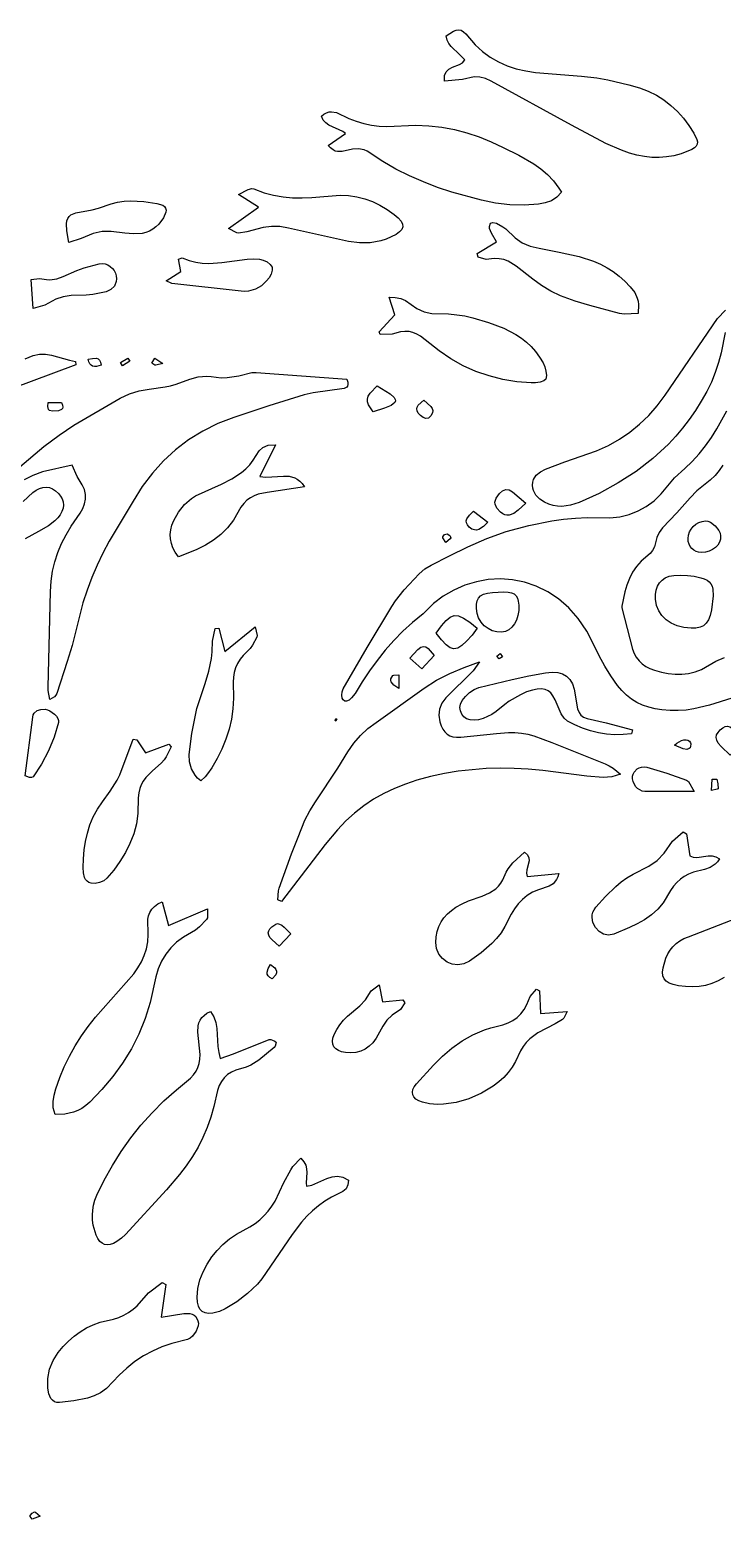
# Model space of a CAD drawing. Header units: centimetres. Extents: x -3.3 to 24.3, y 4.5 to 22.4.
# Drawn here: x 3.84 to 8.11, y 12.23 to 21.41 of the extents above; entities that cross this region are included whole.
import ezdxf

# ---------------------------------------------------------------- set-up
doc = ezdxf.new("R2010")
doc.units = ezdxf.units.CM
doc.layers.add('CUT', color=7, linetype='Continuous')

msp = doc.modelspace()

# ---------------------------------------------------------------- linework, layer by layer
at = {"layer": 'CUT'}
for points in [[(6.489508, 21.407188), (6.504146, 21.403993), (6.51848, 21.395497), (6.533335, 21.381568), (6.590682, 21.31423), (6.635243, 21.273007), (6.683021, 21.238038), (6.733819, 21.208964), (6.78744, 21.185421), (6.843688, 21.167049), (6.902365, 21.153486), (6.963276, 21.144371), (7.247162, 21.120731), (7.341422, 21.110251), (7.407748, 21.099516), (7.539077, 21.068855), (7.603625, 21.049795), (7.657612, 21.029714), (7.707795, 21.004755), (7.75437, 20.975222), (7.797529, 20.941415), (7.837465, 20.903634), (7.874371, 20.862182), (7.908441, 20.817359), (7.939867, 20.769466), (7.958343, 20.73153), (7.961289, 20.716072), (7.959801, 20.702468), (7.953701, 20.690355), (7.942808, 20.679369), (7.926944, 20.669147), (7.861078, 20.643038), (7.815954, 20.631001), (7.77061, 20.623199), (7.725101, 20.619619), (7.679479, 20.620248), (7.633799, 20.625072), (7.588112, 20.634077), (7.542473, 20.64725), (7.492945, 20.664955), (7.396017, 20.706547), (7.183679, 20.819309), (6.689649, 21.09046), (6.65471, 21.10659), (6.619814, 21.115419), (6.583809, 21.116452), (6.511673, 21.101687), (6.400625, 21.090028), (6.402108, 21.124457), (6.412317, 21.148484), (6.428929, 21.164729), (6.449621, 21.175814), (6.493957, 21.192986), (6.512954, 21.204315), (6.526742, 21.220968), (6.494496, 21.255032), (6.441621, 21.303412), (6.427475, 21.322334), (6.41702, 21.344119), (6.411424, 21.369648), (6.456022, 21.398214), (6.473742, 21.405217)], [(5.811802, 20.860821), (5.857184, 20.84305), (5.903302, 20.829459), (5.95011, 20.819768), (5.997562, 20.813694), (6.045611, 20.810955), (6.225146, 20.818336), (6.305614, 20.815829), (6.384773, 20.807157), (6.462677, 20.792639), (6.539376, 20.772595), (6.614925, 20.747343), (6.689374, 20.717204), (6.762777, 20.682496), (6.858707, 20.633911), (6.951398, 20.580523), (6.994901, 20.549872), (7.035639, 20.515435), (7.072961, 20.476349), (7.106215, 20.431753), (7.122344, 20.405605), (7.093914, 20.374505), (7.060203, 20.353303), (7.022188, 20.339956), (6.980845, 20.332422), (6.891956, 20.326058), (6.803705, 20.32859), (6.71605, 20.339153), (6.628948, 20.356883), (6.447224, 20.406499), (6.358281, 20.435884), (6.270913, 20.468984), (6.185343, 20.506297), (6.101791, 20.548323), (6.020479, 20.595559), (5.923862, 20.659427), (5.906014, 20.66688), (5.870037, 20.673035), (5.833623, 20.67029), (5.769399, 20.655921), (5.741963, 20.65596), (5.727971, 20.659846), (5.713678, 20.667157), (5.698994, 20.678527), (5.683831, 20.69459), (5.790589, 20.766932), (5.77345, 20.780985), (5.68863, 20.819908), (5.669451, 20.833198), (5.653518, 20.851062), (5.64205, 20.875078), (5.657698, 20.887691), (5.673398, 20.896188), (5.689122, 20.900967), (5.704846, 20.902426), (5.736184, 20.896985)], [(5.346983, 20.386962), (5.405621, 20.376937), (5.464684, 20.37184), (5.524133, 20.370843), (5.583927, 20.373117), (5.75759, 20.387516), (5.80947, 20.385454), (5.859999, 20.378141), (5.90915, 20.365737), (5.956899, 20.348403), (6.003219, 20.326301), (6.048085, 20.299592), (6.091472, 20.268437), (6.116279, 20.247089), (6.133332, 20.227642), (6.142639, 20.209729), (6.144209, 20.192983), (6.13805, 20.177036), (6.12417, 20.161522), (6.102579, 20.146073), (6.041162, 20.116508), (6.008761, 20.105897), (5.943178, 20.093765), (5.87664, 20.092882), (5.809249, 20.102207), (5.438159, 20.184784), (5.385514, 20.193627), (5.333537, 20.195066), (5.281936, 20.188776), (5.181748, 20.160988), (5.131675, 20.154058), (5.120149, 20.155805), (5.069579, 20.18134), (5.254739, 20.313007), (5.131039, 20.39231), (5.190174, 20.42167), (5.212138, 20.429788), (5.22511, 20.427478), (5.288813, 20.402746)], [(4.384767, 20.344183), (4.425059, 20.350156), (4.465429, 20.352672), (4.546406, 20.349044), (4.627706, 20.33673), (4.663175, 20.325372), (4.674325, 20.317329), (4.681211, 20.307537), (4.683929, 20.295868), (4.682572, 20.282191), (4.668019, 20.248302), (4.638602, 20.208059), (4.621367, 20.191607), (4.60248, 20.177703), (4.581964, 20.166426), (4.559842, 20.157852), (4.536138, 20.152058), (4.483678, 20.148531), (4.429048, 20.152654), (4.344963, 20.164372), (4.289222, 20.162802), (4.234721, 20.151368), (4.160372, 20.119683), (4.084489, 20.095465), (4.072195, 20.1686), (4.070225, 20.211539), (4.072601, 20.229843), (4.077617, 20.244733), (4.085494, 20.256635), (4.096452, 20.265973), (4.128494, 20.278657), (4.228634, 20.297114), (4.267192, 20.307074), (4.344552, 20.334322)], [(6.707636, 19.997124), (6.658781, 19.991564), (6.608236, 20.004915), (6.603448, 20.028335), (6.7224, 20.101034), (6.691187, 20.153203), (6.6792, 20.182932), (6.679133, 20.194385), (6.68496, 20.216133), (6.700319, 20.21977), (6.721306, 20.215604), (6.761757, 20.192655), (6.780427, 20.179362), (6.836174, 20.124207), (6.880992, 20.094726), (6.930409, 20.073894), (6.984086, 20.060248), (7.108479, 20.036718), (7.231897, 20.009173), (7.320813, 19.980457), (7.363055, 19.962055), (7.403657, 19.940753), (7.442497, 19.916398), (7.479454, 19.888837), (7.514407, 19.857917), (7.547233, 19.823486), (7.574584, 19.788001), (7.590392, 19.753755), (7.594686, 19.73465), (7.596958, 19.712919), (7.596584, 19.657661), (7.508968, 19.654936), (7.480982, 19.659103), (7.296993, 19.706887), (7.206174, 19.734213), (7.117377, 19.7665), (7.057667, 19.795113), (7.000412, 19.830194), (6.945545, 19.869686), (6.844108, 19.949984), (6.793688, 19.980214), (6.766826, 19.990386), (6.738285, 19.99627)], [(4.29036, 19.965734), (4.308021, 19.963411), (4.324764, 19.957446), (4.340088, 19.948315), (4.35349, 19.936491), (4.36447, 19.922448), (4.372526, 19.906661), (4.377157, 19.889602), (4.378439, 19.871963), (4.376707, 19.855609), (4.365056, 19.827334), (4.343921, 19.805932), (4.315015, 19.792557), (4.233164, 19.775173), (4.191464, 19.770746), (4.098928, 19.768439), (4.050259, 19.76128), (4.003526, 19.746426), (3.935736, 19.710239), (3.864173, 19.688485), (3.851308, 19.867255), (3.902956, 19.874557), (3.945812, 19.867442), (3.967894, 19.866154), (4.00979, 19.871973), (4.050084, 19.885902), (4.134364, 19.92303), (4.179614, 19.939068), (4.272283, 19.963942)], [(5.027958, 19.972069), (5.184966, 19.993996), (5.222862, 19.995185), (5.260289, 19.992985), (5.283542, 19.987233), (5.307136, 19.975979), (5.326838, 19.960947), (5.338412, 19.943861), (5.339149, 19.924398), (5.331751, 19.901518), (5.319144, 19.878634), (5.304254, 19.859162), (5.271753, 19.829175), (5.234892, 19.807475), (5.193359, 19.795651), (5.170742, 19.793938), (5.14684, 19.79529), (4.719541, 19.84304), (4.685543, 19.860305), (4.774768, 19.917467), (4.761263, 19.993185), (4.782839, 20.002337), (4.827013, 19.985756), (4.86679, 19.974932), (4.906789, 19.968895), (4.946993, 19.966901)], [(6.426128, 19.655209), (6.476715, 19.650835), (6.526567, 19.643181), (6.575744, 19.632573), (6.6723, 19.603797), (6.766847, 19.567117), (6.841007, 19.529477), (6.87515, 19.506984), (6.907076, 19.48189), (6.936594, 19.454083), (6.96351, 19.423447), (6.987633, 19.38987), (7.008768, 19.353237), (7.019277, 19.329091), (7.02683, 19.302776), (7.029602, 19.276856), (7.025771, 19.253896), (7.013512, 19.24291), (6.990429, 19.235362), (6.962759, 19.23125), (6.936737, 19.230575), (6.847408, 19.238026), (6.760633, 19.252252), (6.676496, 19.273327), (6.595082, 19.301325), (6.516474, 19.336319), (6.440756, 19.378383), (6.368013, 19.427592), (6.253275, 19.518634), (6.230374, 19.531487), (6.20683, 19.540864), (6.182349, 19.546385), (6.156635, 19.547673), (6.129394, 19.544348), (6.077736, 19.530712), (6.00494, 19.528518), (5.998871, 19.544443), (6.095374, 19.649849), (6.060687, 19.758451), (6.097785, 19.757918), (6.131476, 19.751744), (6.161709, 19.739192), (6.230229, 19.688228), (6.275423, 19.66837), (6.323702, 19.658204)], [(4.273306, 19.370743), (4.279537, 19.358282), (4.28311, 19.340165), (4.25444, 19.332043), (4.242064, 19.331588), (4.231116, 19.333906), (4.221688, 19.339274), (4.213873, 19.347969), (4.207761, 19.360268), (4.203447, 19.376447), (4.230141, 19.38178), (4.254539, 19.382247), (4.264835, 19.378435)], [(4.403729, 19.357222), (4.449156, 19.383029), (4.460722, 19.364583), (4.415744, 19.336049)], [(4.663678, 19.349915), (4.621912, 19.338744), (4.615206, 19.34055), (4.595617, 19.353004), (4.615173, 19.383725)], [(5.932807, 19.095889), (5.926519, 19.113927), (5.926023, 19.130828), (5.931524, 19.147895), (5.943226, 19.166432), (5.986043, 19.213128), (6.065871, 19.163728), (6.091595, 19.139471), (6.097336, 19.128923), (6.098287, 19.119132), (6.094415, 19.109878), (6.085685, 19.100938), (6.072066, 19.092091), (6.030684, 19.07405), (5.961952, 19.051192)], [(3.956903, 19.110167), (4.039724, 19.110167), (4.046069, 19.093514), (4.047432, 19.08096), (4.044643, 19.071868), (4.038535, 19.065598), (4.019685, 19.058969), (3.984135, 19.055243), (3.96559, 19.061009), (3.959996, 19.067182), (3.955042, 19.085329)], [(6.274519, 19.123407), (6.317944, 19.084153), (6.325754, 19.0733), (6.329218, 19.060607), (6.326773, 19.045362), (6.316854, 19.02685), (6.301997, 19.013409), (6.285911, 19.011357), (6.269394, 19.017827), (6.253249, 19.029953), (6.239508, 19.04456), (6.23211, 19.057873), (6.230225, 19.070121), (6.233026, 19.081532), (6.239684, 19.092338)], [(5.307671, 18.5554), (5.251793, 18.54401), (5.226858, 18.534745), (5.203856, 18.522564), (5.182733, 18.507066), (5.163437, 18.487849), (5.145916, 18.464509), (5.099321, 18.383732), (5.06301, 18.337283), (5.021738, 18.296672), (4.976057, 18.261272), (4.926523, 18.230457), (4.873688, 18.2036), (4.818106, 18.180074), (4.760331, 18.159254), (4.741177, 18.186282), (4.726646, 18.213558), (4.716662, 18.241077), (4.711149, 18.268835), (4.710028, 18.296828), (4.713223, 18.325052), (4.720658, 18.353503), (4.732254, 18.382177), (4.761355, 18.434076), (4.797459, 18.479875), (4.841377, 18.518357), (4.866517, 18.534474), (5.025304, 18.606417), (5.090209, 18.638237), (5.14909, 18.677123), (5.175674, 18.700053), (5.200034, 18.725751), (5.221932, 18.754553), (5.258001, 18.812486), (5.281503, 18.832934), (5.314068, 18.845863), (5.358127, 18.849), (5.262255, 18.652698), (5.298659, 18.648756), (5.408647, 18.656479), (5.443867, 18.654685), (5.477514, 18.645262), (5.493589, 18.63667), (5.509079, 18.624946), (5.523921, 18.609682), (5.538051, 18.59047)], [(6.72024, 18.520851), (6.740323, 18.548795), (6.759168, 18.565187), (6.778929, 18.572932), (6.799653, 18.571151), (6.821386, 18.558967), (6.903195, 18.488701), (6.856454, 18.445792), (6.828287, 18.424991), (6.800092, 18.414554), (6.786661, 18.414227), (6.773467, 18.417155), (6.760351, 18.423333), (6.747157, 18.432754), (6.723739, 18.457553), (6.713081, 18.482124), (6.712391, 18.494708)], [(6.640807, 18.345105), (6.613501, 18.32684), (6.599644, 18.322974), (6.585308, 18.323691), (6.570233, 18.329794), (6.554163, 18.342087), (6.542125, 18.355921), (6.536082, 18.368794), (6.535211, 18.380941), (6.53869, 18.392596), (6.555415, 18.41537), (6.579684, 18.438989), (6.66929, 18.372058)], [(8.041499, 18.371285), (8.07102, 18.349701), (8.093741, 18.319854), (8.100818, 18.303537), (8.104115, 18.287203), (8.103026, 18.267066), (8.097049, 18.248246), (8.086648, 18.231138), (8.072286, 18.216139), (8.054427, 18.203642), (8.033534, 18.194043), (8.010069, 18.187737), (7.984496, 18.185121), (7.967924, 18.186493), (7.952552, 18.191213), (7.938695, 18.198949), (7.926666, 18.209371), (7.916777, 18.222147), (7.909342, 18.236945), (7.904674, 18.253434), (7.903086, 18.271283), (7.905427, 18.291818), (7.911975, 18.311372), (7.922215, 18.329429), (7.93563, 18.345471), (7.951706, 18.35898), (7.969924, 18.369441), (7.989769, 18.376334), (8.010725, 18.379144), (8.025922, 18.377271)], [(6.409965, 18.245695), (6.39182, 18.274734), (6.390863, 18.281888), (6.401982, 18.29502), (6.418107, 18.300801), (6.433173, 18.290423), (6.438736, 18.282436), (6.440393, 18.275495), (6.436906, 18.26853)], [(7.722663, 17.825498), (7.709164, 17.859206), (7.702475, 17.896509), (7.702128, 17.925934), (7.706, 17.952778), (7.714066, 17.976759), (7.7263, 17.997592), (7.742678, 18.014996), (7.763174, 18.028687), (7.787762, 18.038381), (7.816419, 18.043796), (7.857715, 18.045815), (7.899591, 18.04378), (7.941287, 18.038232), (7.98204, 18.029712), (8.003135, 18.023156), (8.020328, 18.014752), (8.033922, 18.004346), (8.04422, 17.991787), (8.051523, 17.976922), (8.056135, 17.959598), (8.058494, 17.916967), (8.047773, 17.832115), (8.039263, 17.797167), (8.028512, 17.769556), (8.01497, 17.74863), (7.998087, 17.733741), (7.977315, 17.724237), (7.952102, 17.719467), (7.9219, 17.718783), (7.876828, 17.723405), (7.835913, 17.73377), (7.799597, 17.74952), (7.768322, 17.770296), (7.74253, 17.795742)], [(6.695472, 17.702588), (6.669632, 17.71578), (6.646583, 17.733823), (6.627093, 17.755992), (6.611928, 17.781564), (6.601853, 17.809813), (6.597637, 17.840015), (6.598155, 17.866122), (6.602078, 17.887404), (6.610087, 17.904364), (6.622864, 17.917507), (6.641092, 17.92734), (6.66545, 17.934368), (6.696621, 17.939094), (6.767905, 17.942853), (6.794366, 17.94135), (6.815296, 17.937104), (6.831321, 17.929701), (6.843066, 17.918725), (6.851157, 17.903763), (6.85622, 17.884402), (6.858881, 17.860226), (6.858682, 17.827122), (6.854052, 17.796452), (6.845335, 17.768754), (6.832874, 17.744565), (6.817012, 17.724423), (6.798094, 17.708866), (6.776462, 17.698431), (6.75246, 17.693657), (6.723337, 17.694972)], [(5.099795, 17.416712), (5.09781, 17.386156), (5.100376, 17.287364), (5.0966, 17.221796), (5.087446, 17.157661), (5.073047, 17.094927), (5.053534, 17.033561), (5.02904, 16.97353), (4.999696, 16.914802), (4.965636, 16.857342), (4.940477, 16.820855), (4.924305, 16.801525), (4.897576, 16.777121), (4.878836, 16.793757), (4.86309, 16.811719), (4.840266, 16.851042), (4.828469, 16.893938), (4.827063, 16.939255), (4.843499, 17.068431), (4.872953, 17.223474), (4.925916, 17.377279), (4.948557, 17.453776), (4.964121, 17.531952), (4.968234, 17.571944), (4.971056, 17.638805), (4.986942, 17.717293), (5.009466, 17.719315), (5.046533, 17.574894), (5.233555, 17.726271), (5.246383, 17.673377), (5.24475, 17.662916), (5.218013, 17.614737), (5.202021, 17.592597), (5.15987, 17.550636), (5.140414, 17.526446), (5.124905, 17.500934), (5.113116, 17.474125), (5.104821, 17.446043)], [(6.571244, 17.675171), (6.537041, 17.637541), (6.508131, 17.610928), (6.482817, 17.595425), (6.459401, 17.591126), (6.436185, 17.598124), (6.411473, 17.616514), (6.383567, 17.646388), (6.350768, 17.687842), (6.383295, 17.733252), (6.410958, 17.766257), (6.436058, 17.787129), (6.460898, 17.796141), (6.487778, 17.793563), (6.519002, 17.779668), (6.55687, 17.754728), (6.603685, 17.719014)], [(6.336958, 17.549504), (6.260877, 17.468279), (6.187437, 17.533732), (6.237282, 17.586635), (6.255712, 17.600516), (6.271615, 17.606195), (6.286341, 17.603801), (6.301239, 17.593466)], [(6.759522, 17.541066), (6.739373, 17.530074), (6.723184, 17.545881), (6.745559, 17.563367)], [(5.882334, 17.056539), (5.928547, 17.09902), (5.979098, 17.137541), (6.275609, 17.348005), (6.352021, 17.397785), (6.433765, 17.440039), (6.52195, 17.47678), (6.617683, 17.510017), (6.578427, 17.454923), (6.410029, 17.288423), (6.384805, 17.255703), (6.370036, 17.219874), (6.365793, 17.181249), (6.372142, 17.140142), (6.380256, 17.11587), (6.390278, 17.095333), (6.40241, 17.078461), (6.416855, 17.065187), (6.433813, 17.055444), (6.453487, 17.049164), (6.476077, 17.046278), (6.501786, 17.046719), (6.722651, 17.069478), (6.796364, 17.074743), (6.835678, 17.075092), (6.875425, 17.072203), (6.914525, 17.065606), (6.951895, 17.054831), (7.062811, 17.013587), (7.392496, 16.881514), (7.417369, 16.869545), (7.441093, 16.854697), (7.485738, 16.817668), (7.432806, 16.802819), (7.380703, 16.798549), (7.278281, 16.806401), (7.007815, 16.840787), (6.917462, 16.849358), (6.830484, 16.853982), (6.743778, 16.855079), (6.657376, 16.852525), (6.571309, 16.8462), (6.48561, 16.835982), (6.40031, 16.821749), (6.315442, 16.80338), (6.231036, 16.780753), (6.160507, 16.757625), (6.092374, 16.730417), (6.026776, 16.699038), (5.963853, 16.663396), (5.903748, 16.623397), (5.846601, 16.578952), (5.792553, 16.529966), (5.741745, 16.476349), (5.666009, 16.38579), (5.396418, 16.033728), (5.373094, 16.043847), (5.377614, 16.098584), (5.382024, 16.115773), (5.458095, 16.326421), (5.497936, 16.430992), (5.54092, 16.53418), (5.570397, 16.59195), (5.60484, 16.64754), (5.742975, 16.855538), (5.805652, 16.955631), (5.841142, 17.009081)], [(6.999442, 17.34475), (6.973561, 17.343354), (6.943064, 17.337315), (6.906007, 17.325023), (6.870008, 17.308246), (6.800803, 17.268116), (6.773291, 17.248753), (6.720864, 17.20579), (6.693071, 17.187088), (6.639943, 17.162447), (6.611816, 17.154375), (6.583661, 17.150521), (6.559246, 17.152445), (6.537947, 17.160143), (6.520391, 17.17263), (6.507204, 17.18892), (6.499013, 17.208029), (6.496444, 17.228973), (6.500125, 17.250765), (6.510681, 17.272421), (6.530996, 17.29793), (6.556092, 17.321111), (6.584198, 17.33979), (6.613545, 17.351796), (6.818171, 17.402409), (6.921337, 17.424179), (7.024935, 17.443358), (7.065463, 17.447747), (7.100356, 17.445953), (7.129937, 17.437923), (7.154525, 17.423602), (7.174442, 17.402937), (7.190006, 17.375875), (7.20154, 17.342362), (7.222379, 17.221058), (7.231061, 17.199129), (7.243035, 17.182532), (7.259272, 17.170116), (7.280741, 17.160726), (7.397936, 17.135162), (7.560449, 17.092806), (7.554339, 17.06661), (7.502284, 17.062166), (7.450895, 17.06189), (7.40023, 17.065746), (7.350346, 17.073693), (7.301299, 17.085694), (7.253145, 17.101709), (7.205941, 17.121701), (7.159744, 17.14563), (7.138451, 17.16388), (7.12103, 17.189577), (7.082899, 17.277649), (7.070117, 17.301368), (7.056045, 17.319811), (7.040019, 17.333105), (7.021373, 17.341375)], [(6.088889, 17.367648), (6.073068, 17.387102), (6.070455, 17.396634), (6.071302, 17.406212), (6.075556, 17.415967), (6.083163, 17.426032), (6.089717, 17.429604), (6.119192, 17.431461), (6.119192, 17.346798)], [(3.958968, 16.961598), (3.915581, 16.880102), (3.865098, 16.801984), (3.855157, 16.79768), (3.841789, 16.79694), (3.815219, 16.807731), (3.861712, 17.169364), (3.865223, 17.183393), (3.871112, 17.194734), (3.888745, 17.210248), (3.912052, 17.217696), (3.93847, 17.218869), (3.953076, 17.216091), (3.968142, 17.20967), (3.996228, 17.188856), (4.007534, 17.17594), (4.015872, 17.162336), (4.020386, 17.148783), (4.020217, 17.136019), (3.9942, 17.046795)], [(5.731387, 17.144773), (5.726642, 17.150148), (5.731125, 17.162337), (5.736464, 17.15786)], [(8.198164, 17.084438), (8.248578, 17.030103), (8.162595, 16.936137), (8.106878, 16.988913), (8.090048, 17.009771), (8.080106, 17.028053), (8.076706, 17.04459), (8.079501, 17.060215), (8.088143, 17.075762), (8.102285, 17.092061), (8.117001, 17.104968), (8.131194, 17.112663), (8.145634, 17.114801), (8.161095, 17.11104), (8.178347, 17.101033)], [(4.655463, 16.887487), (4.598277, 16.837023), (4.559216, 16.797279), (4.543893, 16.77616), (4.531456, 16.753651), (4.521965, 16.729333), (4.515482, 16.702787), (4.512066, 16.673594), (4.51023, 16.575655), (4.500916, 16.512213), (4.484497, 16.450981), (4.461636, 16.391935), (4.432995, 16.335047), (4.399236, 16.280292), (4.36102, 16.227642), (4.319009, 16.177073), (4.29978, 16.161954), (4.274535, 16.150999), (4.247449, 16.145355), (4.222694, 16.146171), (4.208116, 16.151055), (4.196643, 16.158911), (4.187912, 16.169274), (4.181564, 16.181679), (4.174569, 16.210755), (4.172773, 16.242416), (4.174018, 16.297242), (4.178525, 16.351068), (4.186612, 16.403817), (4.198595, 16.455408), (4.21479, 16.505764), (4.235515, 16.554807), (4.261084, 16.602457), (4.291817, 16.648636), (4.339616, 16.71342), (4.382526, 16.781003), (4.39854, 16.81477), (4.480958, 17.034552), (4.503738, 17.03048), (4.557031, 16.949598), (4.700608, 17.002866), (4.716137, 16.98739), (4.684984, 16.925064), (4.672185, 16.906203)], [(7.87303, 16.975007), (7.819179, 16.996661), (7.83368, 17.009849), (7.863371, 17.026422), (7.877582, 17.029872), (7.890716, 17.030141), (7.902285, 17.02726), (7.911799, 17.021263), (7.918768, 17.01218), (7.920809, 17.005139), (7.91922, 16.988548), (7.91601, 16.98177), (7.910784, 16.976711), (7.895685, 16.970267)], [(7.648523, 16.860907), (7.77268, 16.825261), (7.894653, 16.782483), (7.906279, 16.773401), (7.941954, 16.711083), (7.636283, 16.711913), (7.620232, 16.714556), (7.605255, 16.721101), (7.591762, 16.730886), (7.580158, 16.743245), (7.564247, 16.773033), (7.560754, 16.789133), (7.560779, 16.805152), (7.563972, 16.818472), (7.570012, 16.83082), (7.58938, 16.850914), (7.602084, 16.857818), (7.616384, 16.862065), (7.631968, 16.863235)], [(8.086031, 16.758393), (8.088405, 16.728987), (8.083856, 16.726032), (8.047044, 16.718732), (8.052963, 16.787111), (8.080072, 16.788041)], [(7.936551, 16.213853), (7.907097, 16.202526), (7.880325, 16.188353), (7.856017, 16.171282), (7.833956, 16.151261), (7.813923, 16.128236), (7.7957, 16.102155), (7.7502, 16.02617), (7.716135, 15.985857), (7.677623, 15.951177), (7.635416, 15.921278), (7.590265, 15.89531), (7.542919, 15.872422), (7.444647, 15.832483), (7.413057, 15.826629), (7.382877, 15.832322), (7.355715, 15.848169), (7.333182, 15.872781), (7.317097, 15.903704), (7.31133, 15.935433), (7.312691, 15.95131), (7.317082, 15.967042), (7.324653, 15.982513), (7.335554, 15.997609), (7.394293, 16.06415), (7.45712, 16.125955), (7.490859, 16.154061), (7.52657, 16.179758), (7.564572, 16.202638), (7.662152, 16.251109), (7.712475, 16.287017), (7.755881, 16.331169), (7.808114, 16.406504), (7.872324, 16.4629), (7.893124, 16.451222), (7.914319, 16.315747), (7.935286, 16.30735), (7.957361, 16.305486), (8.027385, 16.314877), (8.051044, 16.314932), (8.074389, 16.309413), (8.097133, 16.295901), (8.084669, 16.278478), (8.070567, 16.264234), (8.038689, 16.243629), (8.003975, 16.230781)], [(6.693377, 15.77421), (6.627729, 15.716309), (6.555454, 15.665221), (6.520194, 15.648697), (6.484322, 15.643064), (6.449468, 15.647313), (6.417263, 15.660437), (6.389334, 15.681427), (6.367313, 15.709275), (6.352829, 15.742974), (6.347512, 15.781513), (6.349499, 15.816456), (6.355685, 15.849159), (6.365895, 15.879621), (6.379956, 15.907842), (6.397695, 15.933821), (6.418937, 15.957555), (6.443509, 15.979046), (6.471239, 15.99829), (6.509507, 16.019323), (6.549803, 16.037195), (6.633086, 16.066969), (6.679235, 16.086126), (6.718493, 16.112134), (6.73518, 16.128198), (6.749712, 16.146563), (6.761948, 16.167426), (6.781377, 16.214161), (6.793369, 16.23518), (6.822919, 16.27237), (6.893706, 16.3387), (6.912467, 16.32093), (6.921298, 16.302918), (6.922798, 16.284632), (6.909286, 16.227811), (6.907438, 16.208111), (6.911247, 16.187978), (7.105585, 16.20717), (7.099538, 16.186048), (7.091762, 16.168593), (7.071832, 16.14308), (7.047413, 16.127427), (6.980368, 16.106328), (6.944283, 16.090105), (6.911683, 16.069999), (6.882387, 16.046251), (6.856214, 16.019101), (6.832982, 15.988789), (6.81251, 15.955556), (6.773859, 15.878863), (6.749854, 15.841222), (6.722921, 15.806434)], [(4.749375, 15.782431), (4.713074, 15.747033), (4.68221, 15.707928), (4.656581, 15.665247), (4.635988, 15.61912), (4.620229, 15.569679), (4.586974, 15.411919), (4.556172, 15.311696), (4.517126, 15.216087), (4.470269, 15.124797), (4.41603, 15.037527), (4.354841, 14.95398), (4.287133, 14.873859), (4.213336, 14.796867), (4.189533, 14.775719), (4.16511, 14.75842), (4.139975, 14.744692), (4.114039, 14.734253), (4.0594, 14.722132), (4.000465, 14.719824), (3.988098, 14.760761), (3.986884, 14.800638), (3.993377, 14.839686), (4.004134, 14.878137), (4.028041, 14.947927), (4.056002, 15.015355), (4.087811, 15.080538), (4.123258, 15.143595), (4.162137, 15.204645), (4.20424, 15.263805), (4.249358, 15.321195), (4.4849, 15.588468), (4.510857, 15.624714), (4.532596, 15.662427), (4.549957, 15.701702), (4.562781, 15.742634), (4.570908, 15.785318), (4.57418, 15.829849), (4.572291, 15.923837), (4.576325, 15.945999), (4.583873, 15.966773), (4.595517, 15.985916), (4.611839, 16.003183), (4.633421, 16.018331), (4.660845, 16.031118), (4.699985, 15.885353), (4.940033, 15.988294), (4.938691, 15.933483), (4.934017, 15.92318), (4.889626, 15.877757), (4.865302, 15.857745), (4.791315, 15.81399)], [(5.413003, 15.875169), (5.452976, 15.834046), (5.382396, 15.758009), (5.338148, 15.796492), (5.324806, 15.812223), (5.316999, 15.826344), (5.314488, 15.839402), (5.317032, 15.851945), (5.324393, 15.864521), (5.33633, 15.877676), (5.36024, 15.894753), (5.37177, 15.896992), (5.383944, 15.894661), (5.397457, 15.887479)], [(5.361919, 15.614771), (5.365708, 15.604228), (5.365493, 15.59318), (5.361136, 15.58152), (5.339443, 15.555931), (5.323727, 15.565588), (5.313497, 15.575639), (5.308049, 15.586088), (5.30668, 15.59694), (5.313361, 15.619868), (5.327911, 15.644454), (5.354264, 15.624918)], [(6.07817, 15.333559), (6.046404, 15.30169), (6.020939, 15.264394), (5.980779, 15.190742), (5.960098, 15.163257), (5.937145, 15.140785), (5.911964, 15.123294), (5.884597, 15.110749), (5.85509, 15.103118), (5.823484, 15.100368), (5.789825, 15.102464), (5.766287, 15.107245), (5.746549, 15.1149), (5.730837, 15.125297), (5.719373, 15.138299), (5.712382, 15.153772), (5.710087, 15.171582), (5.712714, 15.191595), (5.720484, 15.213675), (5.736608, 15.244581), (5.756263, 15.274142), (5.778809, 15.301591), (5.803605, 15.326163), (5.879642, 15.391366), (5.913349, 15.427942), (5.948111, 15.483154), (5.997769, 15.519478), (6.018423, 15.414817), (6.143841, 15.427541), (6.156459, 15.40942), (6.130093, 15.367105)], [(6.927286, 15.187), (6.905713, 15.16498), (6.88659, 15.140501), (6.870127, 15.11336), (6.839847, 15.046653), (6.818984, 15.012029), (6.794363, 14.97955), (6.766403, 14.949286), (6.735521, 14.921305), (6.702134, 14.895678), (6.629518, 14.851764), (6.551895, 14.8181), (6.472604, 14.795244), (6.394986, 14.783753), (6.357847, 14.782444), (6.307761, 14.785945), (6.264707, 14.796035), (6.242651, 14.805142), (6.225337, 14.81598), (6.212899, 14.828417), (6.205471, 14.842322), (6.203186, 14.857564), (6.206179, 14.874012), (6.214582, 14.891534), (6.228529, 14.91), (6.334044, 15.025199), (6.389315, 15.079352), (6.447499, 15.129495), (6.509526, 15.174346), (6.576326, 15.212623), (6.648827, 15.243042), (6.687507, 15.254904), (6.761912, 15.272866), (6.793444, 15.284761), (6.822383, 15.300113), (6.848558, 15.319031), (6.871796, 15.341622), (6.891924, 15.367994), (6.908771, 15.398255), (6.930243, 15.448805), (6.968398, 15.493233), (6.98729, 15.482795), (6.993739, 15.344021), (7.1571, 15.35638), (7.136798, 15.313372), (7.129965, 15.306232), (7.082914, 15.278607), (6.976933, 15.224485)], [(5.351471, 15.175606), (5.36102, 15.169186), (5.362235, 15.163395), (5.356611, 15.142249), (5.351085, 15.134541), (5.257144, 15.056363), (5.205956, 15.023807), (5.177776, 15.011628), (5.114996, 14.9944), (5.086841, 14.982197), (5.062625, 14.966521), (5.042147, 14.947385), (5.025207, 14.924802), (5.011605, 14.898784), (5.001142, 14.869343), (4.979405, 14.769405), (4.960932, 14.70404), (4.938323, 14.64044), (4.911702, 14.578651), (4.881196, 14.518718), (4.84693, 14.460683), (4.809029, 14.404594), (4.76762, 14.350493), (4.687064, 14.255611), (4.433285, 13.980846), (4.408598, 13.95781), (4.381111, 13.938018), (4.359884, 13.926265), (4.340047, 13.919191), (4.321656, 13.916828), (4.304763, 13.91921), (4.289422, 13.926372), (4.275686, 13.938346), (4.263609, 13.955167), (4.253244, 13.976868), (4.235159, 14.038378), (4.230744, 14.069216), (4.22951, 14.100076), (4.231533, 14.130934), (4.236884, 14.161764), (4.245636, 14.192542), (4.257864, 14.223243), (4.303283, 14.316395), (4.353079, 14.406236), (4.407324, 14.492713), (4.466095, 14.575771), (4.529465, 14.655356), (4.597509, 14.731414), (4.670302, 14.803892), (4.747918, 14.872734), (4.835663, 14.945251), (4.854216, 14.965818), (4.869263, 14.987755), (4.880769, 15.011102), (4.888698, 15.035898), (4.893013, 15.062181), (4.893679, 15.089991), (4.880618, 15.228669), (4.882342, 15.267993), (4.88685, 15.285914), (4.894164, 15.302572), (4.904566, 15.317892), (4.918337, 15.331797), (4.93576, 15.34421), (4.957115, 15.355055), (4.977683, 15.321889), (4.990327, 15.287347), (4.997157, 15.251684), (5.003852, 15.140532), (5.008517, 15.102947), (5.017914, 15.065522), (5.10002, 15.094648), (5.319641, 15.183011), (5.32924, 15.183824)], [(5.775057, 14.245467), (5.70479, 14.210881), (5.662767, 14.186168), (5.623538, 14.15822), (5.586868, 14.127326), (5.55252, 14.093774), (5.520258, 14.057852), (5.461052, 13.980057), (5.275221, 13.707144), (5.247808, 13.674871), (5.187284, 13.616857), (5.120254, 13.56632), (5.048029, 13.521788), (5.013604, 13.505789), (4.97159, 13.495638), (4.945819, 13.494164), (4.924212, 13.49769), (4.906687, 13.506324), (4.893161, 13.520173), (4.883551, 13.539348), (4.877774, 13.563955), (4.875747, 13.594103), (4.879826, 13.648429), (4.885266, 13.675259), (4.89308, 13.7011), (4.913684, 13.751494), (4.938185, 13.798691), (4.966572, 13.842592), (4.998834, 13.883099), (5.034959, 13.920116), (5.074936, 13.953545), (5.118754, 13.983287), (5.201222, 14.027896), (5.233323, 14.048751), (5.262787, 14.071841), (5.289696, 14.0972), (5.314132, 14.124859), (5.336179, 14.154849), (5.35592, 14.187204), (5.411331, 14.302175), (5.453085, 14.380316), (5.466238, 14.39899), (5.515425, 14.450353), (5.534311, 14.428884), (5.545395, 14.407192), (5.550498, 14.385384), (5.551446, 14.363569), (5.54759, 14.299157), (5.550151, 14.27839), (5.582404, 14.285866), (5.676388, 14.326911), (5.708115, 14.336979), (5.740702, 14.34033), (5.774548, 14.334019), (5.810049, 14.315099), (5.806005, 14.285966), (5.794059, 14.263093)], [(4.8821, 13.417132), (4.870056, 13.384068), (4.84728, 13.354238), (4.832694, 13.342107), (4.816417, 13.332669), (4.719772, 13.308644), (4.658529, 13.287821), (4.600105, 13.262239), (4.544503, 13.231968), (4.491724, 13.197077), (4.441771, 13.157636), (4.394645, 13.113716), (4.316409, 13.031603), (4.279719, 13.005756), (4.240745, 12.986563), (4.199949, 12.972746), (4.114756, 12.956112), (4.027857, 12.945611), (4.01076, 12.94574), (3.996175, 12.950291), (3.98397, 12.95859), (3.974015, 12.969963), (3.960322, 12.999231), (3.954043, 13.032701), (3.954185, 13.092619), (3.965146, 13.149705), (3.986838, 13.203607), (4.01917, 13.25397), (4.049597, 13.290437), (4.082113, 13.32393), (4.116779, 13.354241), (4.153654, 13.38116), (4.192797, 13.404479), (4.234268, 13.423988), (4.278126, 13.439478), (4.359673, 13.459022), (4.392754, 13.47001), (4.423793, 13.483753), (4.45291, 13.500299), (4.480223, 13.519694), (4.505852, 13.541988), (4.57551, 13.620615), (4.659898, 13.684692), (4.681826, 13.673165), (4.653409, 13.470281), (4.793206, 13.493786), (4.83145, 13.494188), (4.845955, 13.490634), (4.857815, 13.484406), (4.867355, 13.475377), (4.880769, 13.448406), (4.883272, 13.433307)], [(3.907873, 12.244484), (3.858282, 12.225712), (3.845881, 12.243245), (3.84533, 12.2487), (3.85734, 12.263427), (3.872457, 12.271094), (3.87935, 12.269031)]]:
    msp.add_lwpolyline(points, close=True, dxfattribs=at)
for points in [[(8.1325, 19.541332), (8.107015, 19.416771), (8.090477, 19.355478), (8.07066, 19.295061), (8.047001, 19.235681), (8.018937, 19.1775), (7.985097, 19.117145), (7.948931, 19.059427), (7.910498, 19.004282), (7.869858, 18.951648), (7.82707, 18.901461), (7.782191, 18.85366), (7.686402, 18.764961), (7.582961, 18.685047), (7.47234, 18.613414), (7.355011, 18.54956), (7.231445, 18.49298), (7.17856, 18.475788), (7.12508, 18.469335), (7.098295, 18.470668), (7.071574, 18.475323), (7.044988, 18.483515), (7.018607, 18.495455), (6.989292, 18.514215), (6.965506, 18.537654), (6.949545, 18.566198), (6.945215, 18.582517), (6.943702, 18.600271), (6.945294, 18.618381), (6.949892, 18.63467), (6.96692, 18.662091), (6.992416, 18.683152), (7.024008, 18.698472), (7.142754, 18.742868), (7.339328, 18.811244), (7.411834, 18.844215), (7.480185, 18.882703), (7.544447, 18.926623), (7.604685, 18.975885), (7.660965, 19.030401), (7.713354, 19.090085), (7.761918, 19.154847), (8.085516, 19.627308), (8.133596, 19.678752)], [(3.815321, 19.378048), (3.864396, 19.400165), (3.90315, 19.408016), (3.941024, 19.407729), (3.978257, 19.401565), (4.08854, 19.370417), (4.125636, 19.36335), (4.128412, 19.342372), (3.590134, 19.143448)], [(3.658146, 18.610766), (3.93034, 18.837909), (4.024519, 18.9088), (4.115674, 18.969598), (4.400026, 19.136663), (4.457707, 19.163942), (4.517991, 19.181289), (4.580082, 19.192117), (4.67789, 19.205191), (4.712394, 19.213047), (4.746359, 19.223128), (4.830573, 19.254168), (4.881851, 19.26794), (4.934841, 19.272868), (4.962467, 19.270891), (5.024803, 19.261303), (5.060176, 19.263652), (5.131892, 19.274861), (5.212508, 19.293766), (5.238968, 19.295369), (5.797974, 19.252525), (5.804119, 19.234944), (5.805833, 19.221304), (5.803805, 19.211047), (5.798725, 19.203615), (5.782168, 19.194995), (5.591522, 19.169431), (5.536277, 19.157141), (5.318768, 19.089953), (5.102729, 19.017692), (5.003192, 18.979487), (4.910119, 18.933466), (4.823394, 18.879774), (4.7429, 18.818556), (4.668522, 18.749958), (4.600144, 18.674125), (4.53765, 18.591202), (4.480924, 18.501336), (4.334029, 18.255035), (4.294596, 18.1816), (4.258698, 18.106791), (4.226279, 18.030583), (4.197284, 17.952947), (4.171658, 17.873858), (4.149345, 17.793289), (4.105391, 17.611238), (4.075064, 17.512408), (4.009771, 17.3158), (4.00483, 17.305574), (3.996397, 17.296052), (3.966811, 17.278204), (3.957387, 17.335215), (3.956514, 17.354171), (3.97113, 17.945553), (3.974864, 18.008259), (3.983819, 18.069092), (3.997759, 18.128096), (4.01645, 18.185316), (4.039656, 18.240795), (4.067143, 18.294578), (4.098676, 18.346709), (4.154451, 18.427042), (4.170371, 18.456297), (4.181356, 18.485237), (4.186983, 18.514101), (4.18683, 18.54313), (4.180472, 18.572561), (4.167486, 18.602635), (4.135507, 18.652718), (4.104956, 18.72286), (3.921392, 18.681264), (3.862917, 18.660432), (3.808541, 18.632312)], [(8.278981, 17.320388), (8.035384, 17.243127), (7.939512, 17.221047), (7.89098, 17.214055), (7.841906, 17.210313), (7.792181, 17.210236), (7.741696, 17.21424), (7.700316, 17.220944), (7.6607, 17.230882), (7.622998, 17.244173), (7.587356, 17.260936), (7.553924, 17.281292), (7.522851, 17.30536), (7.494286, 17.333259), (7.468376, 17.36511), (7.427934, 17.423934), (7.390292, 17.484951), (7.355797, 17.547787), (7.302717, 17.657731), (7.278877, 17.700516), (7.226341, 17.777598), (7.168046, 17.843591), (7.104855, 17.898766), (7.037628, 17.943397), (6.96723, 17.977755), (6.894521, 18.002114), (6.820365, 18.016744), (6.745622, 18.02192), (6.671157, 18.017914), (6.59783, 18.004997), (6.526503, 17.983442), (6.45804, 17.953523), (6.393302, 17.915511), (6.333152, 17.869678), (6.269734, 17.807029), (6.203526, 17.753195), (6.144092, 17.699039), (6.088057, 17.641991), (6.035245, 17.5822), (5.985483, 17.519813), (5.938596, 17.454978), (5.894409, 17.387842), (5.850552, 17.314946), (5.828701, 17.288402), (5.813401, 17.273844), (5.795993, 17.26757), (5.786201, 17.269534), (5.775524, 17.275963), (5.76943, 17.287821), (5.767778, 17.306467), (5.770171, 17.326783), (5.776213, 17.343651), (5.925033, 17.598874), (6.077059, 17.852202), (6.100061, 17.887533), (6.151932, 17.95451), (6.245044, 18.053394), (6.28014, 18.083472), (6.318199, 18.107449), (6.431588, 18.164593), (6.545969, 18.220165), (6.662097, 18.270887), (6.780724, 18.31348), (6.920835, 18.3524), (7.063692, 18.381175), (7.135964, 18.390989), (7.208697, 18.397344), (7.281818, 18.399933), (7.420492, 18.398595), (7.482084, 18.405683), (7.540108, 18.41975), (7.594646, 18.440836), (7.64578, 18.46898), (7.693591, 18.504221), (7.73816, 18.5466), (7.81996, 18.645308), (7.88362, 18.701827), (7.928799, 18.74648), (7.971043, 18.793369), (8.0105, 18.842395), (8.047318, 18.893457), (8.081646, 18.946456), (8.143427, 19.057867)], [(8.118823, 18.722338), (8.09616, 18.689735), (8.069718, 18.659172), (8.039268, 18.630632), (7.958393, 18.566047), (7.916319, 18.522062), (7.835078, 18.429847), (7.745671, 18.33762), (7.725952, 18.30925), (7.71161, 18.277474), (7.696798, 18.219254), (7.685012, 18.197507), (7.669416, 18.177895), (7.615051, 18.132229), (7.585018, 18.098913), (7.560715, 18.062816), (7.541267, 18.024355), (7.525801, 17.983944), (7.513442, 17.941998), (7.494548, 17.855159), (7.494206, 17.843354), (7.559812, 17.590086), (7.570618, 17.563153), (7.58432, 17.538969), (7.600925, 17.517525), (7.620435, 17.498814), (7.642854, 17.482826), (7.668186, 17.469555), (7.696435, 17.45899), (7.738744, 17.447474), (7.781203, 17.439346), (7.823542, 17.435031), (7.86549, 17.434954), (7.906775, 17.43954), (7.947129, 17.449213), (7.986279, 17.464397), (8.074111, 17.514211), (8.127306, 17.536752)], [(3.802655, 18.500335), (3.862303, 18.553934), (3.883403, 18.569516), (3.90418, 18.58032), (3.924598, 18.58643), (3.944617, 18.587929), (3.964202, 18.584903), (3.983314, 18.577434), (4.001916, 18.565606), (4.019971, 18.549505), (4.033664, 18.532879), (4.043461, 18.515158), (4.049292, 18.49656), (4.051085, 18.477303), (4.04877, 18.457607), (4.042275, 18.437689), (4.031528, 18.417769), (4.016459, 18.398064), (3.998917, 18.380415), (3.958739, 18.349722), (3.896711, 18.313686), (3.814446, 18.270017)], [(8.126187, 15.565049), (8.089194, 15.543881), (8.050916, 15.527835), (8.011453, 15.516623), (7.970903, 15.50996), (7.929364, 15.507559), (7.886936, 15.509134), (7.843717, 15.514399), (7.812282, 15.521012), (7.787334, 15.529941), (7.768569, 15.541616), (7.755682, 15.556465), (7.748368, 15.574919), (7.746323, 15.597405), (7.749241, 15.624354), (7.766447, 15.684433), (7.778584, 15.710276), (7.793255, 15.733752), (7.810489, 15.754886), (7.830312, 15.773707), (7.852754, 15.790243), (7.87784, 15.804519), (7.905598, 15.816563), (8.386467, 16.002201)]]:
    msp.add_lwpolyline(points, dxfattribs=at)

doc.saveas('drawing.dxf')
